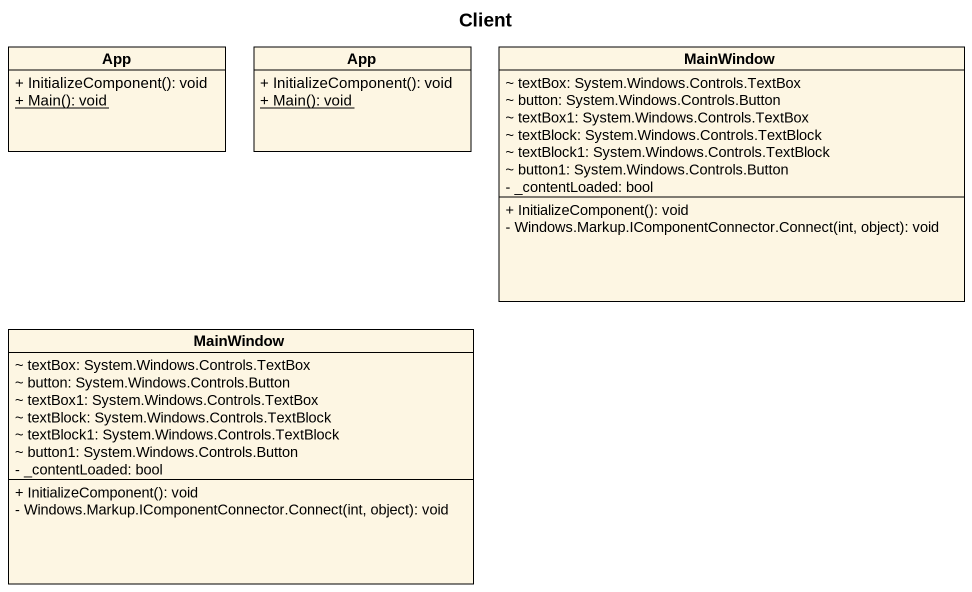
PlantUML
@startuml
title Client
hide circle
hide empty members
skinparam classAttributeIconSize 0
class App {
  + InitializeComponent(): void
  {static} + Main(): void
}
class "App" as App_2 {
  + InitializeComponent(): void
  {static} + Main(): void
}
class MainWindow {
  ~ textBox: System.Windows.Controls.TextBox
  ~ button: System.Windows.Controls.Button
  ~ textBox1: System.Windows.Controls.TextBox
  ~ textBlock: System.Windows.Controls.TextBlock
  ~ textBlock1: System.Windows.Controls.TextBlock
  ~ button1: System.Windows.Controls.Button
  - _contentLoaded: bool
  + InitializeComponent(): void
  - Windows.Markup.IComponentConnector.Connect(int, object): void
}
class "MainWindow" as MainWindow_2 {
  ~ textBox: System.Windows.Controls.TextBox
  ~ button: System.Windows.Controls.Button
  ~ textBox1: System.Windows.Controls.TextBox
  ~ textBlock: System.Windows.Controls.TextBlock
  ~ textBlock1: System.Windows.Controls.TextBlock
  ~ button1: System.Windows.Controls.Button
  - _contentLoaded: bool
  + InitializeComponent(): void
  - Windows.Markup.IComponentConnector.Connect(int, object): void
}
@enduml
